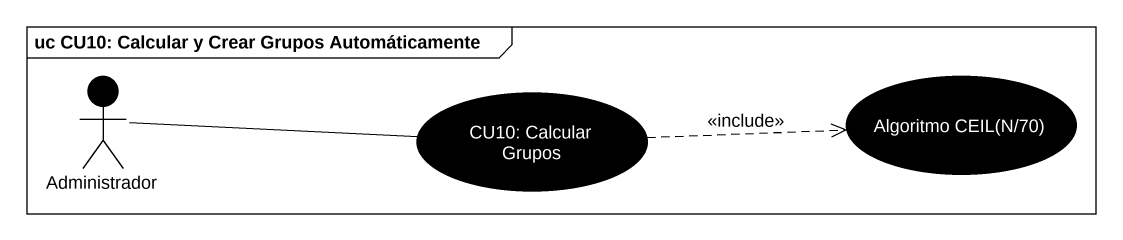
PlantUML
@startuml
mainframe uc CU10: Calcular y Crear Grupos Automáticamente
actor Administrador #000000
usecase "CU10: Calcular Grupos" as CU10_Calcular_Grupos #000000
usecase "Algoritmo CEIL(N/70)" as Algoritmo_CEIL_N_70 #000000
Administrador -right- CU10_Calcular_Grupos
CU10_Calcular_Grupos .right.> Algoritmo_CEIL_N_70 : <<include>>
@enduml
